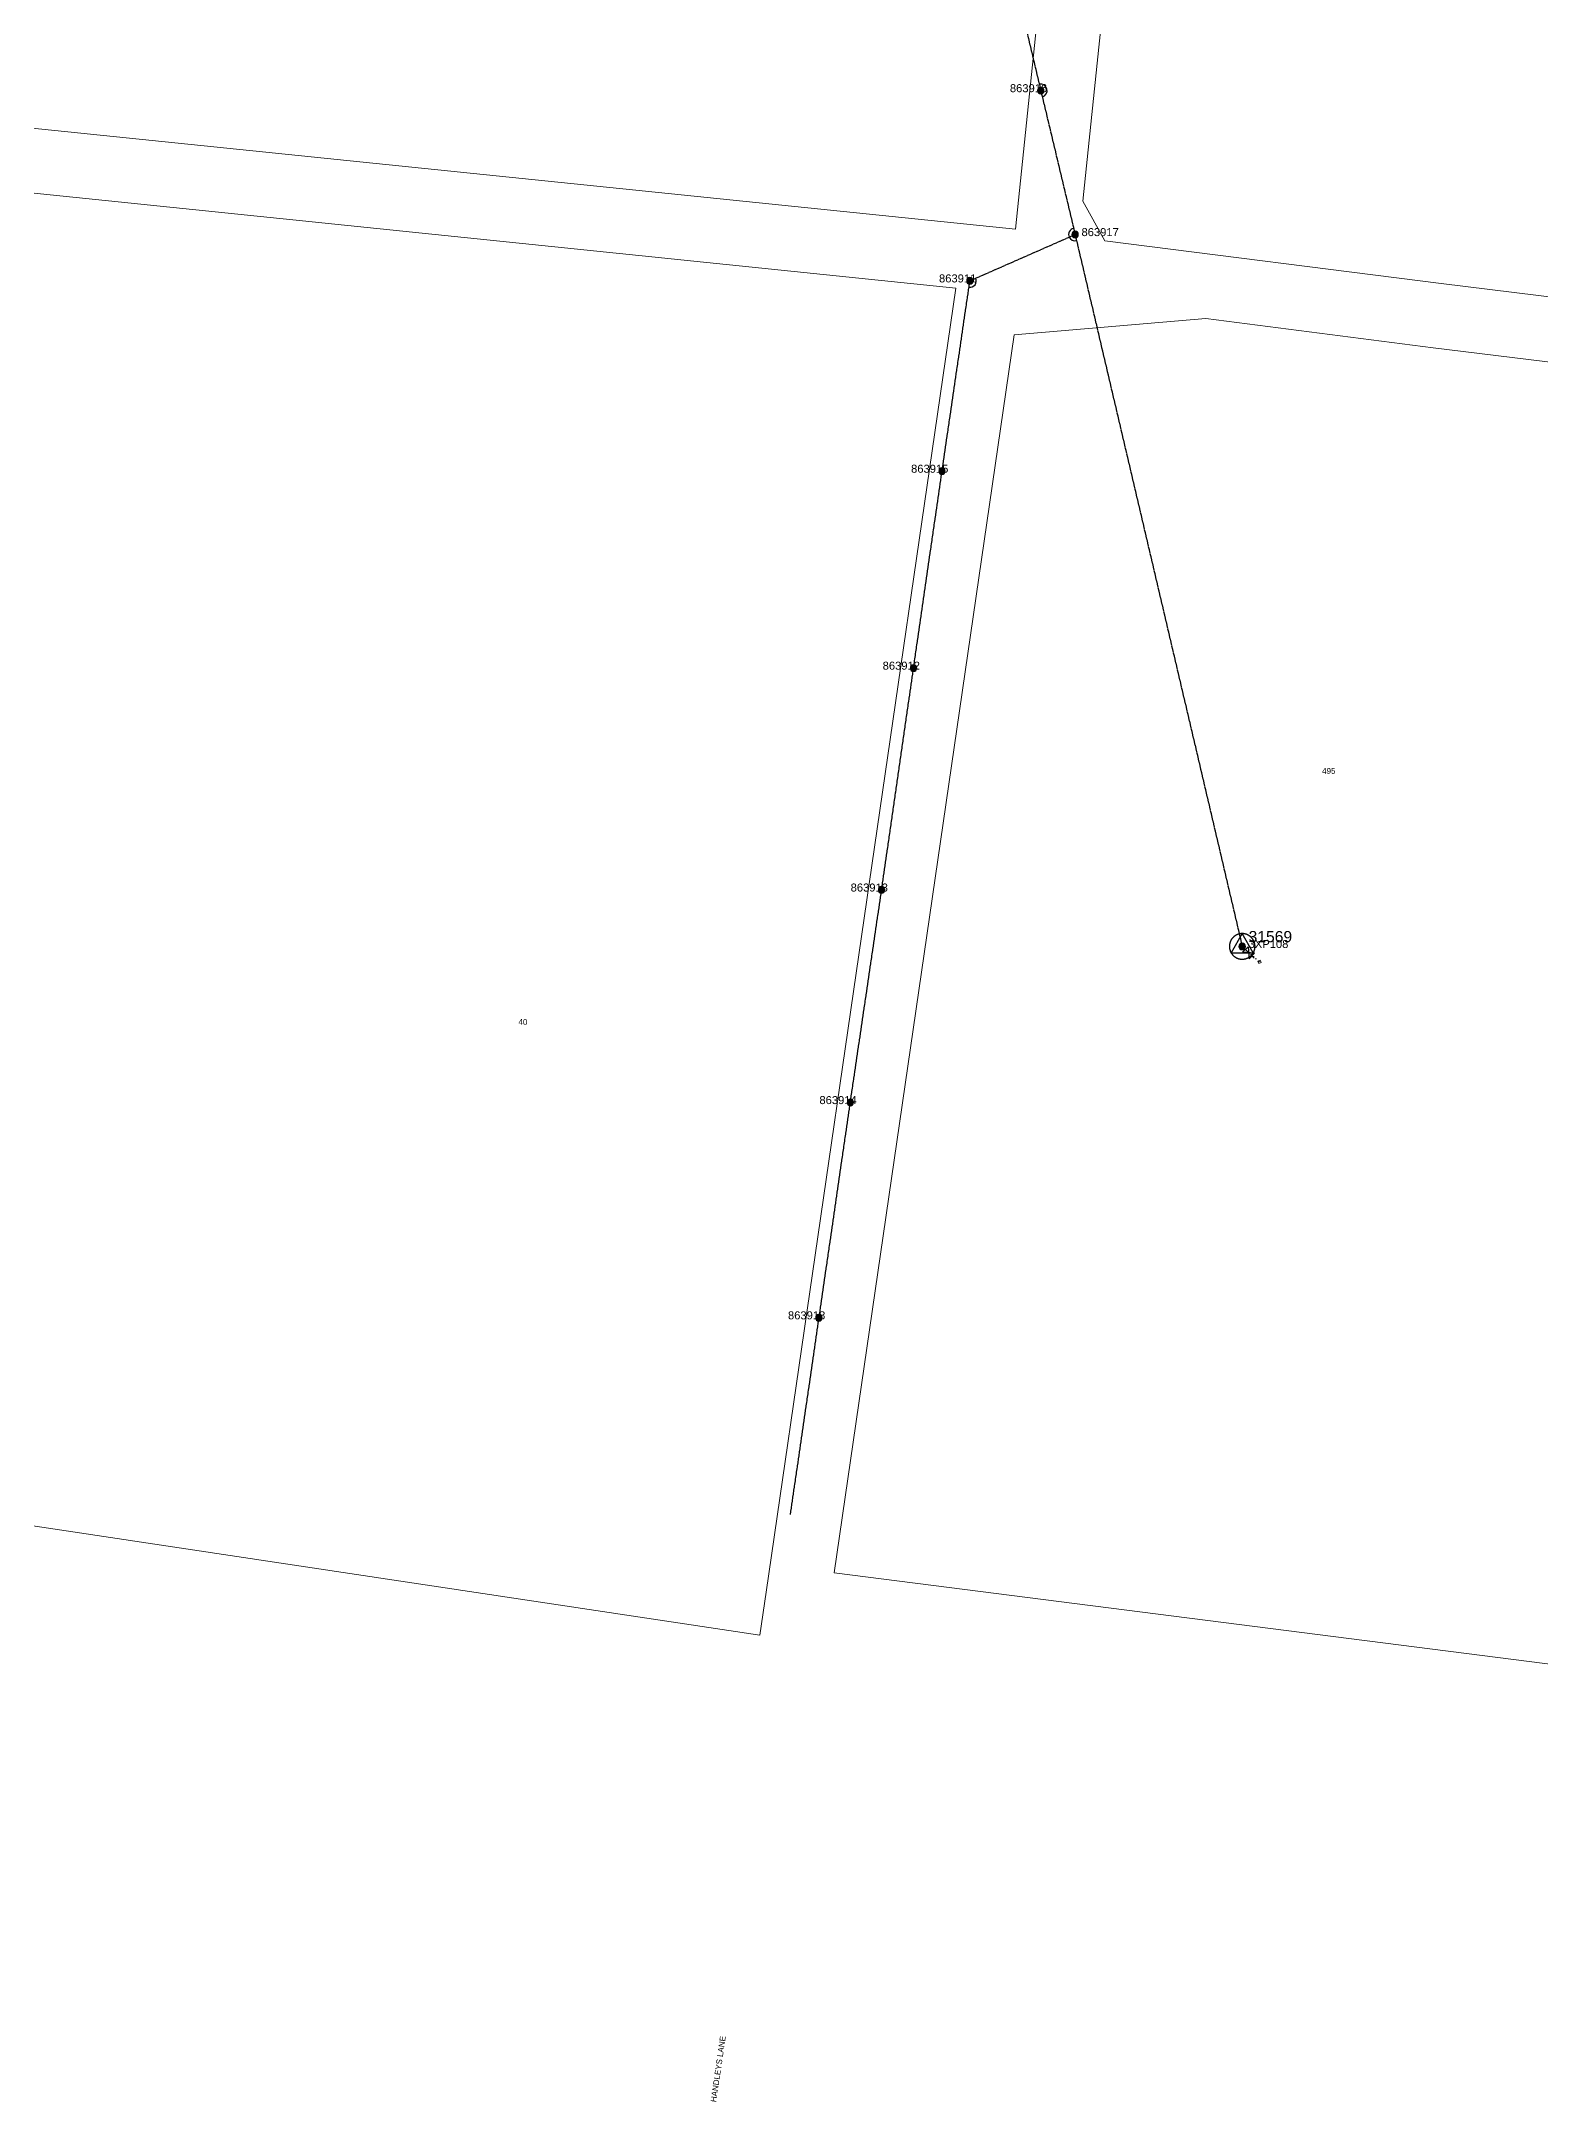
# Model space of a CAD drawing. Header units: metres. Extents: x 254239 to 260101, y 6186854 to 6190266.
# Drawn here: x 256805 to 257273, y 6187529 to 6188172 of the extents above; entities that cross this region are included whole.
import ezdxf
from ezdxf.enums import TextEntityAlignment as Align

# ---------------------------------------------------------------- set-up
doc = ezdxf.new("R2010")
doc.units = ezdxf.units.M
doc.linetypes.add('Cable Exist OH', pattern=[1, 1, 0])
doc.linetypes.add('PHANTOMX2', pattern=[6.6, 3, -0.75, 0.2, -0.75, 0.2, -0.75, 0.2, -0.75])
doc.layers.get('0').update_dxf_attribs({"color": 6})
for name, color, linetype, lineweight in [('Cadastre Land Parcels_SP_EXT', 118, 'Continuous', 15), ('Cadastre Roads_SP_EXT', 218, 'Continuous', 15), ('Mains_HV_EXT', 13, 'Continuous', 25), ('Services_SP_EXT', 42, 'PHANTOMX2', 20)]:
    doc.layers.add(name, color=color, linetype=linetype, lineweight=lineweight)
for name, color, linetype in [('Equip_LV_EXT', 7, 'Continuous'), ('Sub_SP_TR_HV_LV_EXT', 7, 'Continuous'), ('SupportsOH_SP_TR_HV_LV_SL_EXT', 7, 'Continuous')]:
    doc.layers.add(name, color=color, linetype=linetype)
doc.styles.add('POLE_LABEL', font='arial.ttf', dxfattribs={"height": 2})
doc.styles.get("Standard").update_dxf_attribs({"font": 'arial.ttf'})

# ---------------------------------------------------------------- blocks, each defined once
blk = doc.blocks.new('SUB_POLE_EXT')
at = {"flags": 128}
for points in [[(-0.05, 4), (-0.15, 4), (-0.25, 3.99), (-0.34, 3.99), (-0.44, 3.98), (-0.54, 3.96), (-0.64, 3.95), (-0.73, 3.93), (-0.83, 3.91), (-0.92, 3.89), (-1.02, 3.87), (-1.11, 3.84), (-1.21, 3.81), (-1.3, 3.78), (-1.39, 3.75), (-1.49, 3.71), (-1.58, 3.68), (-1.67, 3.64), (-1.75, 3.59), (-1.84, 3.55), (-1.93, 3.5), (-2.01, 3.46), (-2.1, 3.41), (-2.18, 3.35), (-2.26, 3.3), (-2.34, 3.24), (-2.42, 3.18), (-2.5, 3.12), (-2.58, 3.06), (-2.65, 3), (-2.72, 2.93), (-2.79, 2.86), (-2.86, 2.79), (-2.93, 2.72), (-3, 2.65), (-3.06, 2.58), (-3.12, 2.5), (-3.18, 2.42), (-3.24, 2.34), (-3.3, 2.26), (-3.35, 2.18), (-3.41, 2.1), (-3.46, 2.01), (-3.5, 1.93), (-3.55, 1.84), (-3.59, 1.75), (-3.64, 1.67), (-3.68, 1.58), (-3.71, 1.49), (-3.75, 1.39), (-3.78, 1.3), (-3.81, 1.21), (-3.84, 1.11), (-3.87, 1.02), (-3.89, 0.92), (-3.91, 0.83), (-3.93, 0.73), (-3.95, 0.64), (-3.96, 0.54), (-3.98, 0.44), (-3.99, 0.34), (-3.99, 0.25), (-4, 0.15), (-4, 0.05), (-4, -0.05), (-4, -0.15), (-3.99, -0.25), (-3.99, -0.34), (-3.98, -0.44), (-3.96, -0.54), (-3.95, -0.64), (-3.93, -0.73), (-3.91, -0.83), (-3.89, -0.92), (-3.87, -1.02), (-3.84, -1.11), (-3.81, -1.21), (-3.78, -1.3), (-3.75, -1.39), (-3.71, -1.49), (-3.68, -1.58), (-3.64, -1.67), (-3.59, -1.75), (-3.55, -1.84), (-3.5, -1.93), (-3.46, -2.01), (-3.41, -2.1), (-3.35, -2.18), (-3.3, -2.26), (-3.24, -2.34), (-3.18, -2.42), (-3.12, -2.5), (-3.06, -2.58), (-3, -2.65), (-2.93, -2.72), (-2.86, -2.79), (-2.79, -2.86), (-2.72, -2.93), (-2.65, -3), (-2.58, -3.06), (-2.5, -3.12), (-2.42, -3.18), (-2.34, -3.24), (-2.26, -3.3), (-2.18, -3.35), (-2.1, -3.41), (-2.01, -3.46), (-1.93, -3.5), (-1.84, -3.55), (-1.75, -3.59), (-1.67, -3.64), (-1.58, -3.68), (-1.49, -3.71), (-1.39, -3.75), (-1.3, -3.78), (-1.21, -3.81), (-1.11, -3.84), (-1.02, -3.87), (-0.92, -3.89), (-0.83, -3.91), (-0.73, -3.93), (-0.64, -3.95), (-0.54, -3.96), (-0.44, -3.98), (-0.34, -3.99), (-0.25, -3.99), (-0.15, -4), (-0.05, -4), (0.05, -4), (0.15, -4), (0.25, -3.99), (0.34, -3.99), (0.44, -3.98), (0.54, -3.96), (0.64, -3.95), (0.73, -3.93), (0.83, -3.91), (0.92, -3.89), (1.02, -3.87), (1.11, -3.84), (1.21, -3.81), (1.3, -3.78), (1.39, -3.75), (1.49, -3.71), (1.58, -3.68), (1.67, -3.64), (1.75, -3.59), (1.84, -3.55), (1.93, -3.5), (2.01, -3.46), (2.1, -3.41), (2.18, -3.35), (2.26, -3.3), (2.34, -3.24), (2.42, -3.18), (2.5, -3.12), (2.58, -3.06), (2.65, -3), (2.72, -2.93), (2.79, -2.86), (2.86, -2.79), (2.93, -2.72), (3, -2.65), (3.06, -2.58), (3.12, -2.5), (3.18, -2.42), (3.24, -2.34), (3.3, -2.26), (3.35, -2.18), (3.41, -2.1), (3.46, -2.01), (3.5, -1.93), (3.55, -1.84), (3.59, -1.75), (3.64, -1.67), (3.68, -1.58), (3.71, -1.49), (3.75, -1.39), (3.78, -1.3), (3.81, -1.21), (3.84, -1.11), (3.87, -1.02), (3.89, -0.92), (3.91, -0.83), (3.93, -0.73), (3.95, -0.64), (3.96, -0.54), (3.98, -0.44), (3.99, -0.34), (3.99, -0.25), (4, -0.15), (4, -0.05), (4, 0.05), (4, 0.15), (3.99, 0.25), (3.99, 0.34), (3.98, 0.44), (3.96, 0.54), (3.95, 0.64), (3.93, 0.73), (3.91, 0.83), (3.89, 0.92), (3.87, 1.02), (3.84, 1.11), (3.81, 1.21), (3.78, 1.3), (3.75, 1.39), (3.71, 1.49), (3.68, 1.58), (3.64, 1.67), (3.59, 1.75), (3.55, 1.84), (3.5, 1.93), (3.46, 2.01), (3.41, 2.1), (3.35, 2.18), (3.3, 2.26), (3.24, 2.34), (3.18, 2.42), (3.12, 2.5), (3.06, 2.58), (3, 2.65), (2.93, 2.72), (2.86, 2.79), (2.79, 2.86), (2.72, 2.93), (2.65, 3), (2.58, 3.06), (2.5, 3.12), (2.42, 3.18), (2.34, 3.24), (2.26, 3.3), (2.18, 3.35), (2.1, 3.41), (2.01, 3.46), (1.93, 3.5), (1.84, 3.55), (1.75, 3.59), (1.67, 3.64), (1.58, 3.68), (1.49, 3.71), (1.39, 3.75), (1.3, 3.78), (1.21, 3.81), (1.11, 3.84), (1.02, 3.87), (0.92, 3.89), (0.83, 3.91), (0.73, 3.93), (0.64, 3.95), (0.54, 3.96), (0.44, 3.98), (0.34, 3.99), (0.25, 3.99), (0.15, 4), (0.05, 4)], [(0, 4), (-3.46, -2), (3.46, -2)]]:
    blk.add_lwpolyline(points, close=True, dxfattribs=at)
at = {"flags": 8}
blk.add_attdef('ASSET_NUM', text='', height=2.5, dxfattribs=at).set_placement((0, 7), align=Align.MIDDLE_CENTER)
for tag, flags, p in [('STREET_CODE', 9, (-1.38, 1.45)), ('NO_PHASES', 9, (-1.38, 1.05)), ('OPERATED_BY', 9, (-1.38, 0.65)), ('MAINTAINED_BY', 9, (-1.38, 0.45)), ('ORIENTATION', 9, (-1.38, 0.25)), ('OWNED_BY', 9, (-1.38, 0.05)), ('CONSTRUCTED_VOLTAGE', 9, (-1.13, 0.75)), ('OPERATING_VOLTAGE', 9, (-1.13, 0.35)), ('STATE', 9, (-1.38, -0.35)), ('USAGE', 9, (-1.38, -0.75)), ('LEGEND', 9, (-1.38, -0.95)), ('SUBURB', 9, (-1.38, -1.15)), ('STREETNAME', 9, (-1.38, -1.35)), ('LOCATION', 9, (-1.38, -1.55)), ('NOTES', 9, (-1.38, -1.75)), ('Z', 1, (-1.38, -1.95)), ('SECONDARY_VOLTAGE', 9, (-1.13, -0.65)), ('SUBSTATION_TYPE', 9, (-1.13, -1.05))]:
    blk.add_attdef(tag, text='', height=0.1, dxfattribs=dict(flags=flags)).set_placement(p, align=Align.MIDDLE_LEFT)
blk = doc.blocks.new('LV_OH_LINKS_DISTFUSE_EXT')
for p, q in [((0, 0), (0.96, 0)), ((3.84, 0), (4.8, 0))]:
    blk.add_line(p, q)
blk.add_lwpolyline([(3.84, -1.2), (3.84, 1.2), (0.96, -1.2), (0.96, 1.2)], close=True)
at = {"flags": 9}
for tag, p in [('ACTUAL_STATUS', (0, 0)), ('CONSTRUCTED_VOLTAGE', (0, -0.2)), ('OPERATING_VOLTAGE', (0, -0.6)), ('ORIENTATION', (0, -0.8)), ('OWNED_BY', (0, -1)), ('STATE', (0, -1.2)), ('SWITCH_TYPE', (0, -1.4)), ('NO_PHASES', (0, -0.4)), ('USAGE', (0, -1.6)), ('NOTES', (0, -1.8))]:
    blk.add_attdef(tag, text='', height=0.2, dxfattribs=at).set_placement(p, align=Align.MIDDLE_LEFT)
at = {"flags": 1}
blk.add_attdef('Z', (0, 0), '', height=0.2, dxfattribs=at)
blk = doc.blocks.new('CCP_EXT')
blk.add_wipeout([(0, 0.57), (0.57, 0), (0, -0.57), (-0.57, 0)])
blk.add_lwpolyline([(-0.57, 0), (0, 0.57), (0.57, 0), (0, -0.57), (-0.57, 0)])
at = {"flags": 1}
blk.add_attdef('Z', (0, 0), '', height=0.2, dxfattribs=at)
at = {"flags": 9}
for tag, p in [('CCP_TYPE', (0, 0)), ('CONSTRUCTED_VOLTAGE', (0, -0.2)), ('OPERATING_VOLTAGE', (0, -0.6)), ('ORIENTATION', (0, -0.8)), ('OWNED_BY', (0, -1)), ('STATE', (0, -1.8)), ('NO_PHASES', (0, -0.4)), ('USAGE', (0, -1.2)), ('LEGEND', (0, -1.4)), ('LIFE_SUPPORT', (0, -1.6)), ('NOTES', (0, -2))]:
    blk.add_attdef(tag, text='', height=0.2, dxfattribs=at).set_placement(p, align=Align.MIDDLE_LEFT)
blk = doc.blocks.new('POLE_EXT')
blk.add_hatch(color=256).paths.add_polyline_path([(-1, 0, 1), (1, 0, 1)])
blk.add_lwpolyline([(-1, 0, 1), (1, 0, 1)], format="xyb", close=True)
at = {"flags": 8}
blk.add_attdef('pNumber', text='', height=2, dxfattribs=at).set_placement((2.5, 2.5), align=Align.MIDDLE_CENTER)
at = {"style": 'POLE_LABEL', "flags": 9}
for tag, p in [('STRUCTURE_PLANT_NUMBER', (1.35, 0.03)), ('STREET_CODE', (1.35, -0.2))]:
    blk.add_attdef(tag, text='', height=0.2, dxfattribs=at).set_placement(p, align=Align.MIDDLE_LEFT)
at = {"flags": 9}
for tag, p in [('OWNED_BY', (1.35, -0.4)), ('SPECIAL_USE', (1.35, -0.8)), ('STATE', (1.35, -1)), ('cLV', (1.35, -1.4)), ('hDepth', (1.35, -1.6)), ('hDia', (1.35, -1.8)), ('cHV', (1.35, -2)), ('cLinedev', (1.35, -3.4)), ('pExisting', (1.35, -3.8)), ('pFooting', (1.35, -4.4)), ('pNew', (1.35, -4.6)), ('pRelocate', (1.35, -5)), ('pRemove', (1.35, -5.2)), ('pReplace', (1.35, -5.4)), ('pStay', (1.35, -5.6)), ('pType', (1.35, -5.8)), ('cspan', (1.35, -6)), ('STREETNAME', (1.35, -6.2)), ('SUBURB', (1.35, -6.4)), ('PARENT', (1.35, -0.6)), ('USAGE', (1.35, -1.2)), ('LBRACKET', (1.35, -2.2)), ('LExisting', (1.35, -2.4)), ('LANTNUMBER', (1.35, -2.6)), ('LOther', (1.35, -2.8)), ('LRemove', (1.35, -3)), ('LEGEND', (1.35, -3.2)), ('LOCATION', (1.35, -3.6)), ('PFNUMBER', (1.35, -4)), ('NEWPFNUMBER', (1.35, -4.2)), ('OPERATED_BY', (1.36, -7.01)), ('NOTES', (1.35, -6.6)), ('MAINTAINED_BY', (1.36, -6.81))]:
    blk.add_attdef(tag, text='', height=0.2, dxfattribs=at).set_placement(p, align=Align.MIDDLE_LEFT)
at = {"flags": 1}
blk.add_attdef('Z', (1.35, -7.33), '', height=0.2, dxfattribs=at)

msp = doc.modelspace()

# ---------------------------------------------------------------- linework, layer by layer
at = {"layer": 'Cadastre Land Parcels_SP_EXT', "linetype": 'Continuous'}
for points in [[(257109.144, 6188113.454), (257160.051, 6188604.609), (256756.985, 6188653.235), (256337.917, 6188703.774), (256282.679, 6188217.06), (256280.585, 6188198.689), (257109.144, 6188113.454)], [(257528.061, 6188317.968), (257420.361, 6188345.464), (257158.399, 6188393.913), (257130.258, 6188122.218), (257137.11, 6188109.854), (257242.141, 6188096.498), (257473.586, 6188068.011), (257528.061, 6188317.968)], [(257090.582, 6188095.097), (256774.144, 6188127.659), (256737.707, 6187718.138), (257029.349, 6187674.274), (257031.308, 6187687.72), (257060.236, 6187886.839), (257090.582, 6188095.097)], [(257360.425, 6188061.62), (257239.627, 6188076.454), (257168.651, 6188085.59), (257108.717, 6188080.474), (257052.492, 6187693.712), (257299.83, 6187662.203), (257360.425, 6188061.62)]]:
    msp.add_lwpolyline(points, close=True, dxfattribs=at)
at = {"layer": 'Mains_HV_EXT', "linetype": 'Cable Exist OH'}
for points in [[(257088.7221, 6188275.721), (257117.0817, 6188156.7703)], [(257117.0826, 6188156.7665), (257127.7985, 6188111.8207)], [(257094.9013, 6188097.3527), (257127.7985, 6188111.8207)], [(257127.8001, 6188111.8134), (257180.005, 6187889.4401)], [(257038.8672, 6187711.93), (257047.815, 6187773.4292), (257057.5627, 6187840.6157), (257067.3624, 6187907.0807), (257077.3151, 6187976.3086), (257086.2342, 6188037.8983), (257094.933, 6188097.3498)]]:
    msp.add_lwpolyline(points, dxfattribs=at)
at = {"layer": 'Mains_HV_EXT', "linetype": 'Continuous'}
for points in [[(257117.5527, 6188154.7947, 0.96889404), (257116.5959, 6188158.8081)], [(257127.347, 6188113.7138, 0.4906631), (257125.9698, 6188111.0165)], [(257125.9967, 6188111.0283, 0.4107625), (257128.2361, 6188109.9564)], [(257094.6368, 6188095.3246, 0.56842228), (257096.7923, 6188098.1844)]]:
    msp.add_lwpolyline(points, format="xyb", dxfattribs=at)

# ---------------------------------------------------------------- block references
at = {"layer": 'Equip_LV_EXT', "rotation": 315.7243892759827}
msp.add_blockref('LV_OH_LINKS_DISTFUSE_EXT', (257180.2973, 6187889.1244), dxfattribs=at)
at = {"layer": 'Sub_SP_TR_HV_LV_EXT'}
ref = msp.add_blockref('SUB_POLE_EXT', (257180.005, 6187889.44), dxfattribs=at)
ref.add_attrib('ASSET_NUM', '31569', dxfattribs={"layer": '0', "height": 3.5}).set_placement((257182.005, 6187889.69), align=Align.BOTTOM_LEFT)
at = {"layer": 'SupportsOH_SP_TR_HV_LV_SL_EXT'}
ref = msp.add_blockref('POLE_EXT', (257117.0817, 6188156.7703), dxfattribs=at)
ref.add_attrib('ASSET_NUM', '863916', dxfattribs={"layer": '0', "height": 2.5, "style": 'POLE_LABEL'}).set_placement((257119.0817, 6188157.5203), align=Align.MIDDLE_RIGHT)
ref = msp.add_blockref('POLE_EXT', (257127.7984, 6188111.8207), dxfattribs=at)
ref.add_attrib('ASSET_NUM', '863917', dxfattribs={"layer": '0', "height": 2.5, "style": 'POLE_LABEL'}).set_placement((257129.7984, 6188112.5707), align=Align.MIDDLE_LEFT)
ref = msp.add_blockref('POLE_EXT', (257094.933, 6188097.3497), dxfattribs=at)
ref.add_attrib('ASSET_NUM', '863911', dxfattribs={"layer": '0', "height": 2.5, "style": 'POLE_LABEL'}).set_placement((257096.933, 6188098.0997), align=Align.MIDDLE_RIGHT)
ref = msp.add_blockref('POLE_EXT', (257086.2053, 6188037.901), dxfattribs=at)
ref.add_attrib('ASSET_NUM', '863915', dxfattribs={"layer": '0', "height": 2.5, "style": 'POLE_LABEL'}).set_placement((257088.2053, 6188038.651), align=Align.MIDDLE_RIGHT)
ref = msp.add_blockref('POLE_EXT', (257077.3256, 6187976.3806), dxfattribs=at)
ref.add_attrib('ASSET_NUM', '863912', dxfattribs={"layer": '0', "height": 2.5, "style": 'POLE_LABEL'}).set_placement((257079.3256, 6187977.1306), align=Align.MIDDLE_RIGHT)
ref = msp.add_blockref('POLE_EXT', (257067.3276, 6187907.084), dxfattribs=at)
ref.add_attrib('ASSET_NUM', '863913', dxfattribs={"layer": '0', "height": 2.5, "style": 'POLE_LABEL'}).set_placement((257069.3276, 6187907.834), align=Align.MIDDLE_RIGHT)
ref = msp.add_blockref('POLE_EXT', (257057.5718, 6187840.6786), dxfattribs=at)
ref.add_attrib('ASSET_NUM', '863914', dxfattribs={"layer": '0', "height": 2.5, "style": 'POLE_LABEL'}).set_placement((257059.5718, 6187841.4286), align=Align.MIDDLE_RIGHT)
ref = msp.add_blockref('POLE_EXT', (257047.7474, 6187773.4405), dxfattribs=at)
ref.add_attrib('ASSET_NUM', '863918', dxfattribs={"layer": '0', "height": 2.5, "style": 'POLE_LABEL'}).set_placement((257049.7474, 6187774.1905), align=Align.MIDDLE_RIGHT)

# ---------------------------------------------------------------- texts
at = {"layer": 'Cadastre Land Parcels_SP_EXT'}
for s, p in [('495', (257204.957, 6187943.3422)), ('40', (256953.8876, 6187864.9545))]:
    msp.add_text(s, height=1.8, dxfattribs=at).set_placement(p)
at = {"layer": 'Cadastre Roads_SP_EXT'}
msp.add_text('HANDLEYS LANE', height=1.8, rotation=81.728989, dxfattribs=at).set_placement((257015.6758, 6187528.319))

# ---------------------------------------------------------------- next in the draw order: block references
at = {"layer": 'Services_SP_EXT', "rotation": 252.2119328292429}
msp.add_blockref('CCP_EXT', (257185.4017, 6187884.6205), dxfattribs=at)

# ---------------------------------------------------------------- next in the draw order: linework, layer by layer
at = {"layer": 'Services_SP_EXT'}
msp.add_lwpolyline([(257180.039, 6187889.3432), (257185.4016, 6187884.6205)], dxfattribs=at)

# ---------------------------------------------------------------- next in the draw order: block references
at = {"layer": 'SupportsOH_SP_TR_HV_LV_SL_EXT'}
ref = msp.add_blockref('POLE_EXT', (257180.005, 6187889.44), dxfattribs=at)
ref.add_attrib('ASSET_NUM', '3XP108', dxfattribs={"layer": '0', "height": 2.5, "style": 'POLE_LABEL'}).set_placement((257182.005, 6187890.19), align=Align.MIDDLE_LEFT)

doc.saveas('drawing.dxf')
